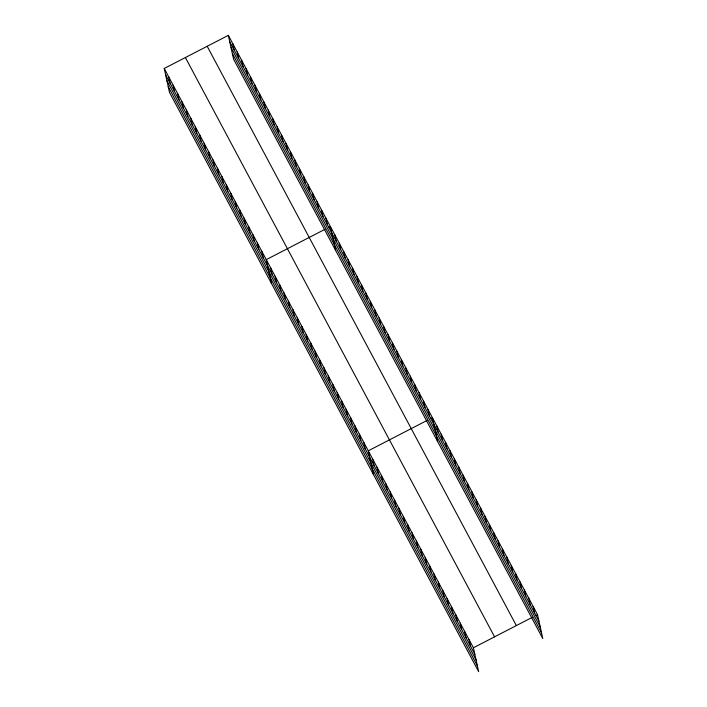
<?xml version="1.0" encoding="UTF-8"?>
<svg xmlns="http://www.w3.org/2000/svg" width="707" height="707" viewBox="0 0 707 707"><rect width="100%" height="100%" fill="white"/><g stroke="black" fill="none" stroke-linecap="round" stroke-linejoin="round"><path stroke-width="1.06" d="M164.227 68.473L473.398 647.771L478.657 671.65L169.477 92.352L164.227 68.473L228.343 35.35L537.523 614.648L542.773 638.527L233.602 59.229L228.343 35.35M325.087 229.254L266.256 259.637L271.506 283.525M328.614 227.433L330.372 226.514L335.622 250.402M427.108 420.418L368.285 450.81L373.535 474.689M430.634 418.597L432.401 417.687L437.651 441.566M473.398 647.771L532.23 617.379M535.756 615.558L537.523 614.648M229.766 41.801L538.937 621.1M231.03 47.555L540.201 626.853M232.338 53.485L541.509 632.774M207.186 46.282L516.357 625.58M185.393 57.541L494.564 636.839M165.65 74.924L474.821 654.222M166.914 80.678L476.085 659.976M168.213 86.599L477.384 665.897M533.14 606.438L534.563 612.898M528.756 598.237L530.179 604.688M524.382 590.027L525.796 596.478M519.999 581.817L521.421 588.277M515.624 573.616L517.038 580.067M511.241 565.406L512.655 571.857M506.857 557.196L508.28 563.656M502.483 548.994L503.897 555.446M498.099 540.784L499.522 547.245M493.716 532.583L495.139 539.034M489.341 524.373L490.755 530.824M484.958 516.163L486.381 522.623M480.583 507.962L481.997 514.413M476.2 499.752L477.623 506.203M471.816 491.542L473.239 498.002M467.442 483.341L468.856 489.792M463.058 475.131L464.481 481.591M458.684 466.929L460.098 473.381M454.301 458.719L455.723 465.171M449.917 450.509L451.34 456.969M445.543 442.308L446.957 448.759M441.159 434.098L442.582 440.558M436.785 425.897L438.199 432.348M427.965 409.371L429.388 415.831M423.528 401.063L424.951 407.515M419.092 392.747L420.515 399.208M414.656 384.44L416.078 390.891M469.024 639.561L470.438 646.012M410.219 376.124L411.642 382.584M464.64 631.351L466.063 637.811M405.783 367.817L407.205 374.268M460.266 623.15L461.68 629.601M401.346 359.501L402.769 365.961M455.882 614.94L457.305 621.4M396.91 351.193L398.333 357.645M451.499 606.739L452.922 613.19M392.473 342.877L393.896 349.338M447.124 598.529L448.538 604.98M388.046 334.57L389.46 341.021M442.741 590.318L444.164 596.779M383.609 326.254L385.023 332.714M438.367 582.117L439.781 588.569M379.173 317.947L380.587 324.398M433.983 573.907L435.397 580.359M374.737 309.631L376.151 316.091M429.6 565.697L431.023 572.157M370.3 301.323L371.714 307.775M425.225 557.496L426.639 563.947M365.864 293.007L367.278 299.468M420.842 549.286L422.265 555.746M361.427 284.7L362.841 291.151M416.458 541.085L417.881 547.536M356.991 276.384L358.405 282.844M412.084 532.875L413.498 539.326M352.554 268.077L353.977 274.528M407.7 524.665L409.123 531.125M348.118 259.761L349.541 266.221M403.326 516.463L404.74 522.915M343.682 251.453L345.104 257.905M398.942 508.253L400.365 514.705M339.245 243.137L340.668 249.598M394.559 500.043L395.982 506.504M334.809 234.83L336.232 241.281M390.184 491.842L391.598 498.294M385.801 483.632L387.224 490.092M325.936 218.207L327.359 224.658M381.427 475.431L382.841 481.882M321.499 209.891L322.922 216.351M377.043 467.221L378.466 473.672M317.063 201.583L318.486 208.035M372.66 459.011L374.083 465.471M312.627 193.267L314.049 199.728M308.19 184.96L309.613 191.411M363.849 442.494L365.263 448.954M303.763 176.644L305.177 183.104M359.412 434.186L360.826 440.638M299.326 168.337L300.74 174.788M354.976 425.87L356.399 432.331M294.89 160.021L296.304 166.481M350.539 417.563L351.962 424.014M290.453 151.713L291.867 158.165M346.103 409.247L347.526 415.707M286.017 143.397L287.431 149.857M341.667 400.94L343.089 407.391M281.58 135.09L282.994 141.541M337.23 392.624L338.653 399.084M277.144 126.774L278.558 133.234M332.794 384.316L334.217 390.768M272.708 118.467L274.13 124.918M328.357 376L329.78 382.46M268.271 110.151L269.694 116.611M323.921 367.693L325.344 374.144M263.835 101.843L265.258 108.295M319.484 359.377L320.907 365.837M259.398 93.527L260.821 99.987M315.048 351.07L316.471 357.521M254.962 85.22L256.385 91.671M310.62 342.754L312.034 349.214M250.525 76.904L251.948 83.364M306.184 334.446L307.598 340.898M246.089 68.597L247.512 75.048M301.748 326.13L303.162 332.59M241.653 60.281L243.075 66.741M297.311 317.823L298.725 324.274M237.216 51.973L238.639 58.425M292.875 309.507L294.289 315.967M232.78 43.657L234.203 50.117M288.438 301.2L289.852 307.651M284.002 292.884L285.416 299.344M279.565 284.576L280.979 291.028M275.129 276.26L276.552 282.72M270.693 267.953L272.115 274.404M261.82 251.33L263.243 257.781M257.383 243.014L258.806 249.474M252.947 234.706L254.37 241.158M248.511 226.39L249.933 232.85M244.074 218.083L245.497 224.534M239.638 209.767L241.06 216.227M235.201 201.46L236.624 207.911M230.765 193.144L232.188 199.604M226.337 184.836L227.751 191.288M221.901 176.52L223.315 182.98M217.464 168.213L218.878 174.664M213.028 159.897L214.442 166.357M208.592 151.59L210.006 158.041M204.155 143.274L205.569 149.734M199.719 134.966L201.133 141.418M195.282 126.65L196.705 133.11M190.846 118.343L192.269 124.794M186.409 110.027L187.832 116.487M181.973 101.72L183.396 108.171M177.537 93.404L178.959 99.864M173.1 85.096L174.523 91.548M168.664 76.78L170.087 83.24"/></g></svg>
